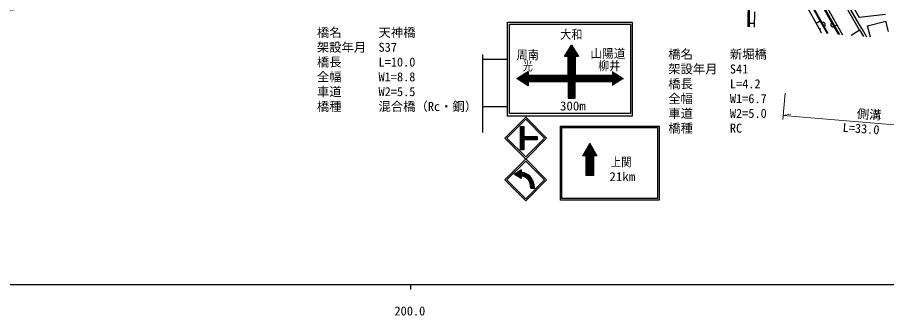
# Model space of a CAD drawing. Units: millimetres, scale not verified. Extents: x 40000 to 680000, y 20000 to 380000.
# Drawn here: x 188219 to 364558, y 198715 to 259191 of the extents above; entities that cross this region are included whole.
import ezdxf
from ezdxf.enums import TextEntityAlignment as Align

# ---------------------------------------------------------------- set-up
doc = ezdxf.new("R2010")
doc.units = ezdxf.units.MM
doc.header["$LTSCALE"] = 1000
for name, color, linetype, lineweight in [('M-BGD', 7, 'Continuous', 25), ('M-STR-HTXT', 7, 'Continuous', 13), ('M-STR-STRC', 7, 'Continuous', 25), ('M-TTL-BAND', 7, 'Continuous', 25)]:
    doc.layers.add(name, color=color, linetype=linetype, lineweight=lineweight)
doc.styles.add('ＭＳ ゴシック', font='')
doc.styles.get('ＭＳ ゴシック').set_extended_font_data('MS Gothic')

msp = doc.modelspace()

# ---------------------------------------------------------------- linework, layer by layer
at = {"layer": 'M-BGD'}
for p, q in [((359039, 256601), (348034, 276019)), ((336509, 271767), (336417, 257300)), ((352261, 271164), (359001, 259142)), ((346538, 266605), (352500, 255921)), ((352712, 255903), (346561, 266818)), ((354781, 255725), (348095, 267680)), ((353428, 267395), (359367, 256979)), ((350055, 264519), (354992, 255707)), ((350397, 264901), (355596, 255655)), ((336711, 257275), (336741, 261512)), ((351196, 256325), (347894, 262298)), ((337725, 260293), (337671, 257193)), ((364354, 259789), (359001, 259142)), ((337685, 257968), (336717, 257984)), ((350250, 258045), (351064, 258494)), ((351565, 258182), (351441, 258158)), ((351682, 258178), (351565, 258182)), ((351818, 258140), (351682, 258178)), ((351920, 258083), (351818, 258140)), ((352013, 257998), (351920, 258083)), ((352092, 257858), (352013, 257998)), ((352017, 257380), (352075, 257481)), ((352075, 257481), (352113, 257618)), ((352116, 257734), (352092, 257858)), ((352113, 257618), (352116, 257734)), ((353241, 257823), (353237, 257707)), ((353237, 257707), (353261, 257582)), ((353279, 257959), (353241, 257823)), ((353261, 257582), (353339, 257443)), ((353337, 258060), (353279, 257959)), ((353423, 258154), (353337, 258060)), ((353740, 258957), (353613, 258886)), ((354482, 257637), (354054, 257396)), ((360709, 257471), (364378, 258443)), ((361320, 255164), (360709, 257471)), ((364936, 256338), (364378, 258443)), ((350946, 256783), (351192, 256919)), ((351371, 256018), (351196, 256325)), ((351932, 257286), (352017, 257380)), ((353339, 257443), (353433, 257358)), ((353433, 257358), (353534, 257300)), ((353534, 257300), (353670, 257261)), ((353670, 257261), (353787, 257258)), ((353787, 257258), (353911, 257281)), ((355225, 256316), (355094, 256242)), ((358987, 256521), (357386, 255502)), ((359129, 256661), (359039, 256601)), ((359915, 255285), (359129, 256661)), ((359367, 256979), (359498, 256966)), ((359498, 256966), (360501, 255235))]:
    msp.add_line(p, q, dxfattribs=at)
at = {"layer": 'M-STR-HTXT'}
for p, q in [((343970, 243852), (343528, 238457)), ((343597, 239298), (345127, 239589)), ((343597, 239298), (377697, 236403))]:
    msp.add_line(p, q, dxfattribs=at)
msp.add_arc((224395, -154035), 416375, 87.03114, 109.49881, dxfattribs=at)
at = {"layer": 'M-STR-STRC'}
for p, q in [((287633, 239176), (287633, 258229)), ((287633, 258229), (312928, 258229)), ((288064, 239671), (288064, 257812)), ((288077, 257812), (312571, 257812)), ((312571, 257812), (312571, 239671)), ((312928, 258229), (312928, 239176)), ((299215, 251279), (300650, 253588)), ((301497, 252224), (299802, 252224)), ((301416, 252354), (299883, 252354)), ((301335, 252484), (299964, 252484)), ((301255, 252614), (300045, 252614)), ((301174, 252744), (300125, 252744)), ((301093, 252874), (300206, 252874)), ((301012, 253004), (300287, 253004)), ((300931, 253134), (300368, 253134)), ((300851, 253264), (300449, 253264)), ((300770, 253394), (300529, 253394)), ((300689, 253524), (300610, 253524)), ((300650, 253588), (302085, 251279)), ((282565, 251645), (282565, 235850)), ((282565, 250728), (287633, 250728)), ((299949, 251279), (299215, 251279)), ((302062, 251314), (299237, 251314)), ((301982, 251444), (299318, 251444)), ((301901, 251574), (299398, 251574)), ((301820, 251704), (299479, 251704)), ((301739, 251834), (299560, 251834)), ((301658, 251964), (299641, 251964)), ((301578, 252094), (299721, 252094)), ((299949, 247418), (299949, 251279)), ((301351, 251184), (299949, 251184)), ((301351, 251054), (299949, 251054)), ((301351, 250924), (299949, 250924)), ((301351, 250794), (299949, 250794)), ((301351, 250664), (299949, 250664)), ((301351, 250534), (299949, 250534)), ((301351, 250404), (299949, 250404)), ((302085, 251279), (301351, 251279)), ((301351, 251279), (301351, 247418)), ((301351, 250274), (299949, 250274)), ((301351, 250144), (299949, 250144)), ((301351, 250014), (299949, 250014)), ((301351, 249884), (299949, 249884)), ((301351, 249754), (299949, 249754)), ((301351, 249624), (299949, 249624)), ((301351, 249494), (299949, 249494)), ((301351, 249364), (299949, 249364)), ((301351, 249234), (299949, 249234)), ((301351, 249104), (299949, 249104)), ((301351, 248974), (299949, 248974)), ((301351, 248844), (299949, 248844)), ((301351, 248714), (299949, 248714)), ((289520, 246766), (291829, 248201)), ((310986, 246894), (289726, 246894)), ((310777, 247024), (289935, 247024)), ((310568, 247154), (290144, 247154)), ((310359, 247284), (290354, 247284)), ((310149, 247414), (290563, 247414)), ((291829, 247544), (290772, 247544)), ((291829, 247674), (290981, 247674)), ((291829, 247804), (291190, 247804)), ((291829, 247934), (291400, 247934)), ((291829, 248064), (291609, 248064)), ((291829, 248194), (291818, 248194)), ((291829, 248201), (291829, 247418)), ((291829, 247418), (299949, 247418)), ((301351, 248584), (299949, 248584)), ((301351, 248454), (299949, 248454)), ((301351, 248324), (299949, 248324)), ((301351, 248194), (299949, 248194)), ((301351, 248064), (299949, 248064)), ((301351, 247934), (299949, 247934)), ((301351, 247804), (299949, 247804)), ((301351, 247674), (299949, 247674)), ((301351, 247544), (299949, 247544)), ((301351, 247418), (308883, 247418)), ((308894, 248194), (308883, 248194)), ((309103, 248064), (308883, 248064)), ((309313, 247934), (308883, 247934)), ((309522, 247804), (308883, 247804)), ((309731, 247674), (308883, 247674)), ((309940, 247544), (308883, 247544)), ((291829, 245332), (289520, 246766)), ((311189, 246764), (289524, 246764)), ((310980, 246634), (289733, 246634)), ((310770, 246504), (289942, 246504)), ((310561, 246374), (290151, 246374)), ((310352, 246244), (290360, 246244)), ((291829, 246114), (290570, 246114)), ((291829, 245984), (290779, 245984)), ((291829, 245854), (290988, 245854)), ((291829, 245724), (291197, 245724)), ((291829, 245594), (291406, 245594)), ((291829, 245464), (291616, 245464)), ((291829, 245334), (291825, 245334)), ((299949, 246114), (291829, 246114)), ((291829, 246114), (291829, 245332)), ((310143, 246114), (299949, 246114)), ((299949, 246114), (299949, 242788)), ((301351, 245984), (299949, 245984)), ((301351, 245854), (299949, 245854)), ((301351, 245724), (299949, 245724)), ((301351, 245594), (299949, 245594)), ((301351, 245464), (299949, 245464)), ((301351, 245334), (299949, 245334)), ((301351, 245204), (299949, 245204)), ((308883, 246114), (301351, 246114)), ((301351, 242788), (301351, 246114)), ((309934, 245984), (308883, 245984)), ((309724, 245854), (308883, 245854)), ((309515, 245724), (308883, 245724)), ((309306, 245594), (308883, 245594)), ((309097, 245464), (308883, 245464)), ((308888, 245334), (308883, 245334)), ((301351, 245074), (299949, 245074)), ((301351, 244944), (299949, 244944)), ((301351, 244814), (299949, 244814)), ((301351, 244684), (299949, 244684)), ((301351, 244554), (299949, 244554)), ((301351, 244424), (299949, 244424)), ((301351, 244294), (299949, 244294)), ((301351, 244164), (299949, 244164)), ((301351, 244034), (299949, 244034)), ((301351, 243904), (299949, 243904)), ((301351, 243774), (299949, 243774)), ((301351, 243644), (299949, 243644)), ((301351, 243514), (299949, 243514)), ((301351, 243384), (299949, 243384)), ((301351, 243254), (299949, 243254)), ((301351, 243124), (299949, 243124)), ((301351, 242994), (299949, 242994)), ((301351, 242864), (299949, 242864)), ((299949, 242788), (301351, 242788)), ((282565, 241098), (287633, 241098)), ((287099, 234704), (291341, 238947)), ((291341, 238522), (287523, 234704)), ((312928, 239176), (287633, 239176)), ((312571, 239671), (288064, 239671)), ((291341, 238947), (295584, 234704)), ((295160, 234704), (291341, 238522)), ((290291, 232354), (290291, 237054)), ((290291, 237054), (290991, 237054)), ((290421, 232354), (290421, 237054)), ((290551, 232354), (290551, 237054)), ((290681, 232354), (290681, 237054)), ((290811, 232354), (290811, 237054)), ((290941, 232354), (290941, 237054)), ((290991, 237054), (290991, 235054)), ((298396, 222152), (298396, 237152)), ((298396, 237152), (318396, 237152)), ((298696, 222452), (298696, 236852)), ((298696, 236852), (318096, 236852)), ((318096, 236852), (318096, 222452)), ((318396, 237152), (318396, 222152)), ((291341, 230461), (287099, 234704)), ((287523, 234704), (291341, 230886)), ((290991, 235054), (293691, 235054)), ((291071, 234354), (291071, 235054)), ((291201, 234354), (291201, 235054)), ((291331, 234354), (291331, 235054)), ((291341, 230886), (295160, 234704)), ((295584, 234704), (291341, 230461)), ((291461, 234354), (291461, 235054)), ((291591, 234354), (291591, 235054)), ((291721, 234354), (291721, 235054)), ((291851, 234354), (291851, 235054)), ((291981, 234354), (291981, 235054)), ((292111, 234354), (292111, 235054)), ((292241, 234354), (292241, 235054)), ((292371, 234354), (292371, 235054)), ((292501, 234354), (292501, 235054)), ((292631, 234354), (292631, 235054)), ((292761, 234354), (292761, 235054)), ((292891, 234354), (292891, 235054)), ((293021, 234354), (293021, 235054)), ((293151, 234354), (293151, 235054)), ((293281, 234354), (293281, 235054)), ((293411, 234354), (293411, 235054)), ((293541, 234354), (293541, 235054)), ((293671, 234354), (293671, 235054)), ((293691, 235054), (293691, 234354)), ((290991, 234354), (290991, 232354)), ((293691, 234354), (290991, 234354)), ((302946, 231102), (304346, 233602)), ((304749, 232882), (303943, 232882)), ((304677, 233012), (304016, 233012)), ((304604, 233142), (304089, 233142)), ((304531, 233272), (304161, 233272)), ((304458, 233402), (304234, 233402)), ((304385, 233532), (304307, 233532)), ((304346, 233602), (305746, 231102)), ((290991, 232354), (290291, 232354)), ((303596, 231102), (302946, 231102)), ((305696, 231192), (302997, 231192)), ((305623, 231322), (303069, 231322)), ((305550, 231452), (303142, 231452)), ((305477, 231582), (303215, 231582)), ((305405, 231712), (303288, 231712)), ((305332, 231842), (303361, 231842)), ((305259, 231972), (303433, 231972)), ((305186, 232102), (303506, 232102)), ((305113, 232232), (303579, 232232)), ((303596, 227102), (303596, 231102)), ((305096, 231062), (303596, 231062)), ((305041, 232362), (303652, 232362)), ((304968, 232492), (303725, 232492)), ((304895, 232622), (303797, 232622)), ((304822, 232752), (303870, 232752)), ((305746, 231102), (305096, 231102)), ((305096, 231102), (305096, 227102)), ((291344, 230479), (287102, 226236)), ((287526, 226236), (291344, 230054)), ((295587, 226236), (291344, 230479)), ((291344, 230054), (295163, 226236)), ((305096, 230932), (303596, 230932)), ((305096, 230802), (303596, 230802)), ((305096, 230672), (303596, 230672)), ((305096, 230542), (303596, 230542)), ((305096, 230412), (303596, 230412)), ((305096, 230282), (303596, 230282)), ((305096, 230152), (303596, 230152)), ((305096, 230022), (303596, 230022)), ((305096, 229892), (303596, 229892)), ((305096, 229762), (303596, 229762)), ((305096, 229632), (303596, 229632)), ((305096, 229502), (303596, 229502)), ((305096, 229372), (303596, 229372)), ((305096, 229242), (303596, 229242)), ((288994, 227386), (290394, 228286)), ((290394, 226795), (289235, 227540)), ((290394, 226950), (289355, 227618)), ((290521, 227023), (289475, 227695)), ((290857, 226961), (289595, 227772)), ((292871, 225821), (289715, 227850)), ((292780, 226034), (289836, 227927)), ((292673, 226258), (289956, 228004)), ((290394, 227877), (290076, 228081)), ((290394, 228031), (290196, 228159)), ((290394, 228186), (290316, 228236)), ((290394, 228286), (290394, 227736)), ((292528, 226505), (290649, 227713)), ((292299, 226807), (290984, 227652)), ((305096, 229112), (303596, 229112)), ((305096, 228982), (303596, 228982)), ((305096, 228852), (303596, 228852)), ((305096, 228722), (303596, 228722)), ((305096, 228592), (303596, 228592)), ((305096, 228462), (303596, 228462)), ((305096, 228332), (303596, 228332)), ((305096, 228202), (303596, 228202)), ((305096, 228072), (303596, 228072)), ((305096, 227942), (303596, 227942)), ((305096, 227812), (303596, 227812)), ((305096, 227682), (303596, 227682)), ((305096, 227552), (303596, 227552)), ((287102, 226236), (291344, 221993)), ((291344, 222418), (287526, 226236)), ((290394, 226486), (288994, 227386)), ((290394, 226640), (289114, 227463)), ((290394, 227036), (290394, 226486)), ((291344, 221993), (295587, 226236)), ((295163, 226236), (291344, 222418)), ((292938, 225624), (291735, 226397)), ((292991, 225435), (291956, 226100)), ((293030, 225255), (292107, 225848)), ((305096, 227422), (303596, 227422)), ((305096, 227292), (303596, 227292)), ((305096, 227162), (303596, 227162)), ((305096, 227102), (303596, 227102)), ((293059, 225082), (292199, 225635)), ((293084, 224911), (292266, 225437)), ((293092, 224752), (292320, 225248)), ((293094, 224596), (292354, 225071)), ((292869, 224586), (292382, 224899)), ((292629, 224586), (292388, 224740)), ((292394, 224586), (293094, 224586)), ((318096, 222452), (298696, 222452)), ((318396, 222152), (298396, 222152))]:
    msp.add_line(p, q, dxfattribs=at)
for points in [[(293094, 224586), (293045, 225182), (292832, 225940), (292568, 226454), (292226, 226901), (291817, 227263), (291357, 227529), (290984, 227652), (290649, 227713), (290394, 227736)], [(292394, 224586), (292335, 225180), (292159, 225739), (291878, 226228), (291509, 226620), (291073, 226890), (290597, 227023), (290394, 227036)]]:
    msp.add_lwpolyline(points, dxfattribs=at)
at = {"layer": 'M-TTL-BAND'}
for p, q in [((40000, 205000), (579000, 205000)), ((268000, 205000), (268000, 204000))]:
    msp.add_line(p, q, dxfattribs=at)

# ---------------------------------------------------------------- texts
at = {"layer": 'M-STR-HTXT', "style": 'ＭＳ ゴシック'}
for s, p in [('橋名\u3000\u3000\u3000天神橋', (248982, 254670)), ('架設年月\u3000S37', (248982, 251670)), ('橋名\u3000\u3000\u3000新堀橋', (320260, 250263)), ('橋長\u3000\u3000\u3000L=10.0', (248982, 248670)), ('架設年月\u3000S41', (320260, 247263)), ('全幅\u3000\u3000\u3000W1=8.8', (248982, 245670)), ('橋長\u3000\u3000\u3000L=4.2', (320260, 244263)), ('車道\u3000\u3000\u3000W2=5.5', (248982, 242670)), ('全幅\u3000\u3000\u3000W1=6.7', (320260, 241263)), ('橋種\u3000\u3000\u3000混合橋（Rc・鋼）', (248982, 239670)), ('車道\u3000\u3000\u3000W2=5.0', (320260, 238263)), ('橋種\u3000\u3000\u3000RC', (320260, 235263))]:
    msp.add_text(s, height=1833, dxfattribs=at).set_placement(p, align=Align.BOTTOM_LEFT)
for s, p in [('側溝', (358420, 238250)), ('L=33.0', (355550, 235444))]:
    msp.add_text(s, height=1833, rotation=356, dxfattribs=at).set_placement(p, align=Align.BOTTOM_LEFT)
at = {"layer": 'M-STR-STRC', "style": 'ＭＳ ゴシック'}
for s, width, p in [('大和', 0.9, (298349, 254284)), ('周南', 0.9, (289496, 250138)), ('山陽道', 0.95, (304449, 250401)), ('光', 0.8, (290760, 247874)), ('柳井', 0.9, (306029, 247926)), ('300m', 1.05, (298289, 239765)), ('上関', 0.85, (308585, 228424)), ('21km', 1.05, (308321, 225431))]:
    msp.add_text(s, height=1833, dxfattribs=dict(at, width=width)).set_placement(p, align=Align.BOTTOM_LEFT)
at = {"layer": 'M-TTL-BAND', "style": 'ＭＳ ゴシック'}
msp.add_text('200.0', height=1833, dxfattribs=at).set_placement((267844, 198195), align=Align.BOTTOM_CENTER)

doc.saveas('drawing.dxf')
